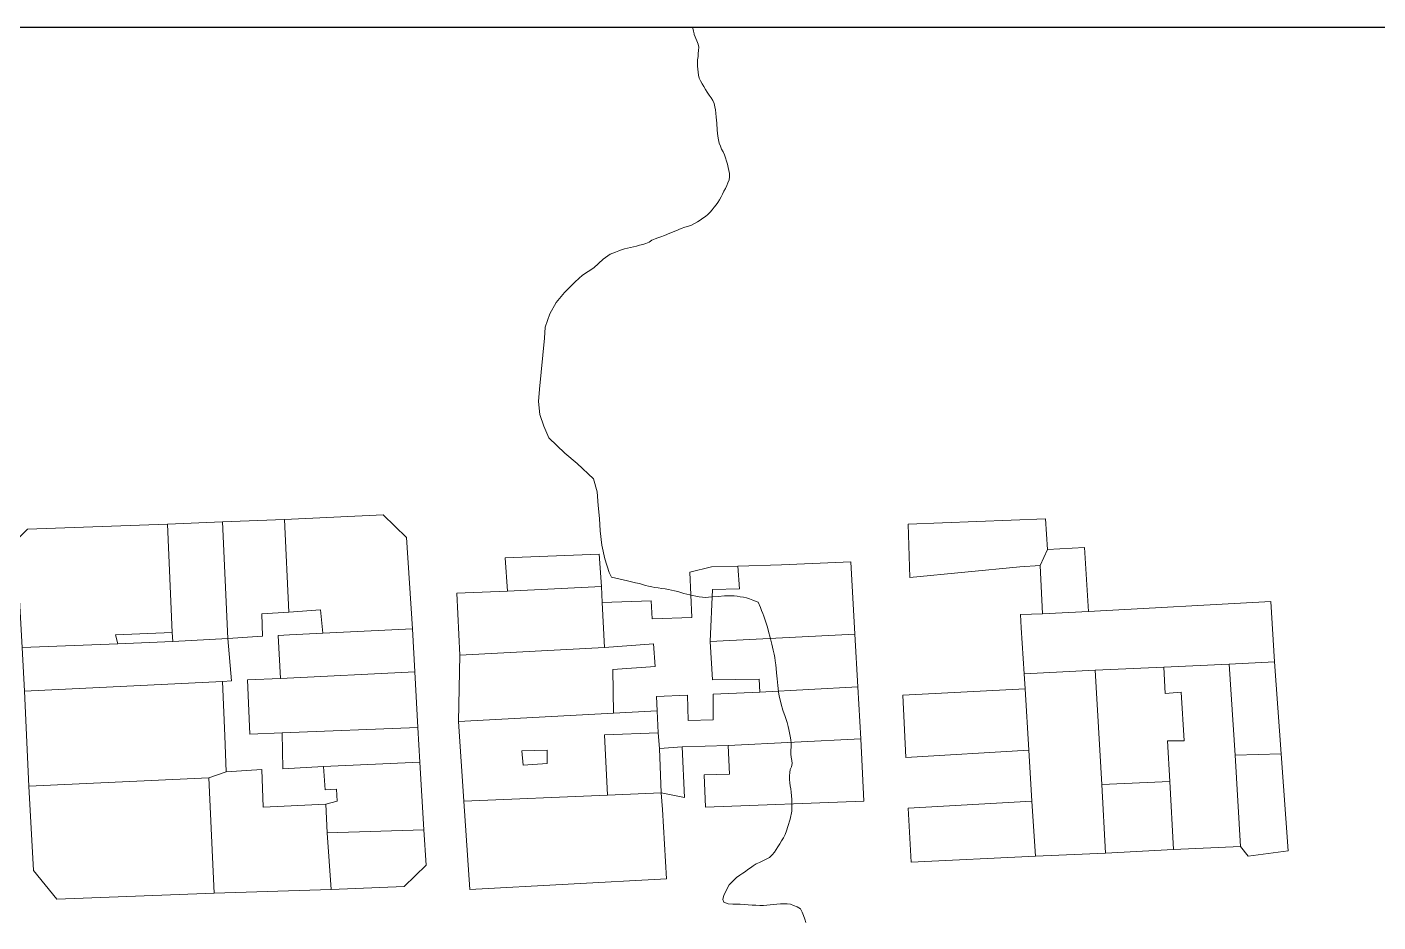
# Model space of a CAD drawing. Header units: kilometres. Extents: x 1172416 to 1173653, y 1051621 to 1052799.
# Drawn here: x 1173208.2 to 1173432.3, y 1052650.2 to 1052798.7 of the extents above; entities that cross this region are included whole.
import ezdxf

# ---------------------------------------------------------------- set-up
doc = ezdxf.new("R2010")
doc.units = ezdxf.units.KM
doc.header["$MEASUREMENT"] = 0
doc.layers.add('borde', color=1, linetype='Continuous')
doc.layers.add('terreno', color=7, linetype='Continuous')
doc.layers.add('edificios', color=44, linetype='Continuous', lineweight=5)

msp = doc.modelspace()

# ---------------------------------------------------------------- linework, layer by layer
at = {"layer": 'borde', "elevation": -10}
msp.add_lwpolyline([(1172415.94072, 1052798.73106), (1173652.93033, 1052798.73106), (1173652.93033, 1051620.96949), (1172415.94072, 1051620.96949)], close=True, dxfattribs=at)
at = {"layer": 'edificios', "elevation": 50}
for points in [[(1173251.625, 1052701.625), (1173250.875, 1052717.00001), (1173267.25, 1052717.75001), (1173271.125, 1052714.00001), (1173272.125, 1052698.875), (1173257.25, 1052698.125), (1173256.875, 1052702.00001), (1173251.625, 1052701.625)], [(1173232.25, 1052698.25001), (1173222.875, 1052697.875), (1173223.25, 1052696.375), (1173207.375, 1052695.75001), (1173206.375, 1052713.50001), (1173208.25, 1052715.375), (1173231.5, 1052716.25001), (1173232.25, 1052698.25001)], [(1173231.5, 1052716.25001), (1173240.625, 1052716.625), (1173241.5, 1052697.25001), (1173232.375, 1052696.75001), (1173232.25, 1052698.25001), (1173231.5, 1052716.25001)], [(1173240.625, 1052716.625), (1173250.875, 1052717.00001), (1173251.625, 1052701.625), (1173247.125, 1052701.375), (1173247.25, 1052697.625), (1173241.5, 1052697.25001), (1173240.625, 1052716.625)], [(1173377.5, 1052712.00001), (1173376.25, 1052709.375), (1173372.875, 1052709.125), (1173354.625, 1052707.375), (1173354.375, 1052716.25001), (1173377.125, 1052717.125), (1173377.5, 1052712.00001)], [(1173303.5, 1052705.875), (1173287.875, 1052705.125), (1173287.5, 1052710.625), (1173303.125, 1052711.25001), (1173303.5, 1052705.875)], [(1173377.5, 1052712.00001), (1173383.625, 1052712.375), (1173384.25, 1052701.75001), (1173376.625, 1052701.375), (1173376.25, 1052709.375), (1173377.5, 1052712.00001)], [(1173326.125, 1052709.25001), (1173326.375, 1052705.50001), (1173321.875, 1052705.375), (1173321.5, 1052696.75001), (1173321.875, 1052690.375), (1173329.625, 1052690.50001), (1173329.75, 1052688.375), (1173322, 1052688.00001), (1173322, 1052683.75001), (1173317.875, 1052683.625), (1173317.75, 1052687.875), (1173312.625, 1052687.625), (1173312.75, 1052685.25001), (1173305.5, 1052684.875), (1173305.375, 1052692.125), (1173312.375, 1052692.625), (1173312.125, 1052696.375), (1173304, 1052695.75001), (1173303.625, 1052703.25001), (1173311.75, 1052703.50001), (1173311.875, 1052700.50001), (1173318.5, 1052700.75001), (1173318.125, 1052708.25001), (1173321.75, 1052709.125), (1173326.125, 1052709.25001)], [(1173344.875, 1052710.00001), (1173345.5, 1052698.00001), (1173321.5, 1052696.75001), (1173321.875, 1052705.375), (1173326.375, 1052705.50001), (1173326.125, 1052709.25001), (1173333.375, 1052709.50001), (1173344.875, 1052710.00001)], [(1173303.5, 1052705.875), (1173303.625, 1052703.25001), (1173304, 1052695.75001), (1173280, 1052694.50001), (1173279.5, 1052704.75001), (1173287.875, 1052705.125), (1173303.5, 1052705.875)], [(1173414.5, 1052703.375), (1173415.125, 1052693.375), (1173407.625, 1052693.00001), (1173396.75, 1052692.50001), (1173385.375, 1052692.00001), (1173373.625, 1052691.375), (1173373.125, 1052699.00001), (1173373, 1052701.25001), (1173376.625, 1052701.375), (1173384.25, 1052701.75001), (1173414.5, 1052703.375)], [(1173257.25, 1052698.125), (1173251.75, 1052697.875), (1173249.875, 1052697.75001), (1173250.25, 1052690.625), (1173244.75, 1052690.375), (1173245.125, 1052681.375), (1173250.5, 1052681.625), (1173250.625, 1052675.625), (1173257.375, 1052676.00001), (1173257.625, 1052672.125), (1173259.5, 1052672.25001), (1173259.625, 1052670.25001), (1173257.75, 1052669.75001), (1173247.375, 1052669.25001), (1173247.125, 1052675.50001), (1173241.25, 1052675.125), (1173241, 1052681.125), (1173240.625, 1052690.125), (1173242.125, 1052690.25001), (1173241.5, 1052697.25001), (1173247.25, 1052697.625), (1173247.125, 1052701.375), (1173251.625, 1052701.625), (1173256.875, 1052702.00001), (1173257.25, 1052698.125)], [(1173232.375, 1052696.75001), (1173223.25, 1052696.375), (1173222.875, 1052697.875), (1173232.25, 1052698.25001), (1173232.375, 1052696.75001)], [(1173272.125, 1052698.875), (1173272.5, 1052691.75001), (1173250.25, 1052690.625), (1173249.875, 1052697.75001), (1173251.75, 1052697.875), (1173257.25, 1052698.125), (1173272.125, 1052698.875)], [(1173345.5, 1052698.00001), (1173346, 1052689.25001), (1173329.75, 1052688.375), (1173329.625, 1052690.50001), (1173321.875, 1052690.375), (1173321.5, 1052696.75001), (1173345.5, 1052698.00001)], [(1173241.5, 1052697.25001), (1173242.125, 1052690.25001), (1173240.625, 1052690.125), (1173207.75, 1052688.50001), (1173207.375, 1052695.75001), (1173223.25, 1052696.375), (1173232.375, 1052696.75001), (1173241.5, 1052697.25001)], [(1173304, 1052695.75001), (1173312.125, 1052696.375), (1173312.375, 1052692.625), (1173305.375, 1052692.125), (1173305.5, 1052684.875), (1173279.75, 1052683.50001), (1173280, 1052694.50001), (1173304, 1052695.75001)], [(1173415.125, 1052693.375), (1173416.25, 1052678.125), (1173408.625, 1052677.875), (1173407.625, 1052693.00001), (1173415.125, 1052693.375)], [(1173272.5, 1052691.75001), (1173273, 1052682.50001), (1173250.5, 1052681.625), (1173245.125, 1052681.375), (1173244.75, 1052690.375), (1173250.25, 1052690.625), (1173272.5, 1052691.75001)], [(1173385.375, 1052692.00001), (1173386.5, 1052673.00001), (1173387.125, 1052661.625), (1173375.5, 1052661.125), (1173374.875, 1052670.25001), (1173374.375, 1052678.75001), (1173373.75, 1052688.875), (1173373.625, 1052691.375), (1173385.375, 1052692.00001)], [(1173396.75, 1052692.50001), (1173397, 1052688.125), (1173399.625, 1052688.375), (1173400.125, 1052680.25001), (1173397.375, 1052680.25001), (1173397.75, 1052673.50001), (1173386.5, 1052673.00001), (1173385.375, 1052692.00001), (1173396.75, 1052692.50001)], [(1173407.625, 1052693.00001), (1173408.625, 1052677.875), (1173409.5, 1052662.75001), (1173398.375, 1052662.25001), (1173397.75, 1052673.50001), (1173397.375, 1052680.25001), (1173400.125, 1052680.25001), (1173399.625, 1052688.375), (1173397, 1052688.125), (1173396.75, 1052692.50001), (1173407.625, 1052693.00001)], [(1173240.625, 1052690.125), (1173241, 1052681.125), (1173241.25, 1052675.125), (1173238.375, 1052674.125), (1173208.5, 1052672.75001), (1173207.75, 1052688.50001), (1173240.625, 1052690.125)], [(1173346, 1052689.25001), (1173346.5, 1052680.625), (1173324.5, 1052679.50001), (1173316.875, 1052679.25001), (1173313.125, 1052679.00001), (1173312.875, 1052681.625), (1173312.75, 1052685.25001), (1173312.625, 1052687.625), (1173317.75, 1052687.875), (1173317.875, 1052683.625), (1173322, 1052683.75001), (1173322, 1052688.00001), (1173329.75, 1052688.375), (1173346, 1052689.25001)], [(1173374.375, 1052678.75001), (1173354, 1052677.50001), (1173353.5, 1052687.875), (1173373.75, 1052688.875), (1173374.375, 1052678.75001)], [(1173312.75, 1052685.25001), (1173312.875, 1052681.625), (1173304, 1052681.25001), (1173304.5, 1052671.25001), (1173280.625, 1052670.25001), (1173279.75, 1052683.50001), (1173305.5, 1052684.875), (1173312.75, 1052685.25001)], [(1173273, 1052682.50001), (1173273.375, 1052676.75001), (1173257.375, 1052676.00001), (1173250.625, 1052675.625), (1173250.5, 1052681.625), (1173273, 1052682.50001)], [(1173313.125, 1052679.00001), (1173313.375, 1052671.625), (1173304.5, 1052671.25001), (1173304, 1052681.25001), (1173312.875, 1052681.625), (1173313.125, 1052679.00001)], [(1173346.5, 1052680.625), (1173347, 1052670.25001), (1173320.75, 1052669.25001), (1173320.5, 1052674.625), (1173324.75, 1052674.75001), (1173324.5, 1052679.50001), (1173346.5, 1052680.625)], [(1173290.5, 1052676.25001), (1173294.5, 1052676.50001), (1173294.5, 1052678.75001), (1173290.25, 1052678.625), (1173290.5, 1052676.25001)], [(1173290.5, 1052676.25001), (1173290.25, 1052678.625), (1173294.5, 1052678.75001), (1173294.5, 1052676.50001), (1173290.5, 1052676.25001)], [(1173316.875, 1052679.25001), (1173317.25, 1052670.875), (1173313.375, 1052671.625), (1173313.125, 1052679.00001), (1173316.875, 1052679.25001)], [(1173416.25, 1052678.125), (1173417.375, 1052662.00001), (1173410.75, 1052661.125), (1173409.5, 1052662.75001), (1173408.625, 1052677.875), (1173416.25, 1052678.125)], [(1173241.25, 1052675.125), (1173247.125, 1052675.50001), (1173247.375, 1052669.25001), (1173257.75, 1052669.75001), (1173258, 1052665.00001), (1173258.625, 1052655.625), (1173239.25, 1052655.00001), (1173238.375, 1052674.125), (1173241.25, 1052675.125)], [(1173273.375, 1052676.75001), (1173274, 1052665.50001), (1173258, 1052665.00001), (1173257.75, 1052669.75001), (1173259.625, 1052670.25001), (1173259.5, 1052672.25001), (1173257.625, 1052672.125), (1173257.375, 1052676.00001), (1173273.375, 1052676.75001)], [(1173238.375, 1052674.125), (1173239.25, 1052655.00001), (1173213.125, 1052654.00001), (1173209.25, 1052658.75001), (1173208.5, 1052672.75001), (1173238.375, 1052674.125)], [(1173397.75, 1052673.50001), (1173398.375, 1052662.25001), (1173387.125, 1052661.625), (1173386.5, 1052673.00001), (1173397.75, 1052673.50001)], [(1173313.375, 1052671.625), (1173313.625, 1052668.875), (1173314.25, 1052657.375), (1173281.625, 1052655.625), (1173280.625, 1052670.25001), (1173304.5, 1052671.25001), (1173313.375, 1052671.625)], [(1173375.5, 1052661.125), (1173354.875, 1052660.125), (1173354.375, 1052669.125), (1173374.875, 1052670.25001), (1173375.5, 1052661.125)], [(1173274, 1052665.50001), (1173274.375, 1052659.625), (1173270.75, 1052656.125), (1173258.625, 1052655.625), (1173258, 1052665.00001), (1173274, 1052665.50001)]]:
    msp.add_lwpolyline(points, dxfattribs=at)
at = {"layer": 'terreno', "lineweight": 0, "ltscale": 2090, "elevation": 10}
msp.add_lwpolyline([(1173318.59734, 1052798.73106), (1173318.63835, 1052798.5469), (1173318.75643, 1052798.02573), (1173318.8488, 1052797.5878), (1173318.86926, 1052797.4884), (1173318.87437, 1052797.46275), (1173319.27977, 1052796.43031), (1173319.50418, 1052795.85856), (1173319.63881, 1052795.36747), (1173319.57421, 1052794.84698), (1173319.53074, 1052794.33524), (1173319.49733, 1052793.81222), (1173319.44111, 1052793.28426), (1173319.41437, 1052792.76126), (1173319.40687, 1052792.25569), (1173319.44203, 1052791.75416), (1173319.50718, 1052791.25292), (1173319.58452, 1052790.75207), (1173319.70912, 1052790.26263), (1173319.92132, 1052789.79057), (1173320.17159, 1052789.30469), (1173320.44793, 1052788.83761), (1173320.73679, 1052788.37208), (1173321.0378, 1052787.90395), (1173321.3576, 1052787.44774), (1173321.65581, 1052786.97675), (1173321.93348, 1052786.51117), (1173322.16591, 1052786.02605), (1173322.29967, 1052785.50464), (1173322.40236, 1052784.9629), (1173322.46573, 1052784.41599), (1173322.53121, 1052783.77308), (1173322.6196, 1052782.75392), (1173322.67327, 1052781.6376), (1173322.78016, 1052780.62153), (1173322.87441, 1052779.99292), (1173323.02166, 1052779.4734), (1173323.20551, 1052778.96588), (1173323.40963, 1052778.47813), (1173323.66577, 1052778.01912), (1173323.86588, 1052777.52935), (1173324.04897, 1052777.00966), (1173324.21177, 1052776.4797), (1173324.36709, 1052775.94456), (1173324.51351, 1052775.4257), (1173324.63491, 1052774.90907), (1173324.71113, 1052774.39571), (1173324.7478, 1052773.89251), (1173324.65747, 1052773.38289), (1173324.46825, 1052772.89199), (1173324.25812, 1052772.41115), (1173324.03919, 1052771.95893), (1173323.80965, 1052771.49834), (1173323.5702, 1052771.01686), (1173323.32809, 1052770.53304), (1173323.0726, 1052770.06066), (1173322.81312, 1052769.61927), (1173322.51031, 1052769.215), (1173322.19265, 1052768.81283), (1173321.86253, 1052768.39994), (1173321.51317, 1052768.00413), (1173321.12367, 1052767.64096), (1173320.72307, 1052767.29826), (1173320.30043, 1052766.99645), (1173319.86027, 1052766.70272), (1173319.40447, 1052766.39826), (1173318.94064, 1052766.10359), (1173318.43619, 1052765.8684), (1173317.89446, 1052765.65954), (1173317.32811, 1052765.50925), (1173316.70514, 1052765.28018), (1173315.79412, 1052764.9096), (1173314.81531, 1052764.49321), (1173313.9136, 1052764.1305), (1173313.34724, 1052763.91286), (1173312.85916, 1052763.74409), (1173312.36997, 1052763.55964), (1173311.86498, 1052763.33613), (1173311.38182, 1052763.04153), (1173310.86342, 1052762.83079), (1173310.33619, 1052762.65617), (1173309.80233, 1052762.51218), (1173309.27305, 1052762.38072), (1173308.77324, 1052762.2644), (1173308.27731, 1052762.16759), (1173307.78904, 1052762.03899), (1173307.30534, 1052761.89791), (1173306.82685, 1052761.74301), (1173306.35193, 1052761.57497), (1173305.83467, 1052761.38898), (1173304.91805, 1052761.05962), (1173303.79091, 1052760.21135), (1173302.23639, 1052758.78905), (1173300.33005, 1052757.53613), (1173299.11992, 1052756.46946), (1173297.33803, 1052754.69308), (1173295.96158, 1052753.0406), (1173294.90446, 1052751.10957), (1173294.15449, 1052748.93094), (1173294.00587, 1052747.12014), (1173293.19505, 1052738.6508), (1173293.0495, 1052736.60699), (1173293.2565, 1052734.45181), (1173293.92668, 1052732.47877), (1173294.7706, 1052730.56555), (1173297.3915, 1052728.03452), (1173299.4406, 1052726.3169), (1173302.17074, 1052723.73736), (1173302.77475, 1052721.58202), (1173302.92429, 1052719.30955), (1173303.13128, 1052717.15437), (1173303.27674, 1052715.1149), (1173303.54482, 1052712.72698), (1173304.04436, 1052710.45914), (1173304.77689, 1052708.19539), (1173305.1665, 1052707.42214), (1173307.79454, 1052706.81977), (1173309.13682, 1052706.51195), (1173309.78993, 1052706.35447), (1173310.29413, 1052706.20747), (1173310.80294, 1052706.07614), (1173311.31306, 1052705.95266), (1173311.8251, 1052705.84119), (1173312.34959, 1052705.74362), (1173312.91091, 1052705.64788), (1173313.48316, 1052705.56652), (1173314.04662, 1052705.47546), (1173314.57957, 1052705.38559), (1173315.1042, 1052705.29218), (1173315.62493, 1052705.17958), (1173316.13873, 1052705.05062), (1173316.64071, 1052704.88276), (1173317.14572, 1052704.7426), (1173317.6375, 1052704.61854), (1173318.1264, 1052704.50313), (1173318.6243, 1052704.38876), (1173319.14989, 1052704.26567), (1173319.68365, 1052704.14698), (1173320.21992, 1052704.09696), (1173320.73837, 1052704.07919), (1173321.2526, 1052704.11042), (1173321.85731, 1052704.14338), (1173322.82759, 1052704.20538), (1173323.88902, 1052704.31047), (1173324.86057, 1052704.34796), (1173325.47365, 1052704.34147), (1173325.9957, 1052704.26521), (1173326.51764, 1052704.1788), (1173327.0402, 1052704.10004), (1173327.56211, 1052704.02012), (1173328.05461, 1052703.84823), (1173328.57579, 1052703.63712), (1173329.49641, 1052703.26453), (1173329.85117, 1052702.38504), (1173330.05333, 1052701.88685), (1173330.23767, 1052701.42051), (1173330.41536, 1052700.95063), (1173330.59503, 1052700.44551), (1173330.80948, 1052699.81438), (1173331.00401, 1052699.14398), (1173331.2067, 1052698.40395), (1173331.47655, 1052697.39881), (1173331.7437, 1052696.32397), (1173331.97133, 1052695.32845), (1173332.11636, 1052694.67508), (1173332.23067, 1052694.10624), (1173332.31571, 1052693.52426), (1173332.39489, 1052692.90992), (1173332.46479, 1052692.28671), (1173332.54222, 1052691.58251), (1173332.64799, 1052690.55276), (1173332.74182, 1052689.44012), (1173332.85544, 1052688.40774), (1173332.95526, 1052687.69266), (1173333.10535, 1052687.06597), (1173333.29859, 1052686.36616), (1173333.59746, 1052685.35763), (1173333.96611, 1052684.28694), (1173334.26205, 1052683.29557), (1173334.43292, 1052682.67566), (1173334.56272, 1052682.14722), (1173334.6834, 1052681.60608), (1173334.80055, 1052681.03492), (1173334.88409, 1052680.45326), (1173334.93531, 1052679.86596), (1173334.95891, 1052679.2687), (1173334.91153, 1052678.66744), (1173334.90925, 1052678.07905), (1173334.94927, 1052677.53654), (1173335.06539, 1052677.0077), (1173335.09182, 1052676.48412), (1173335.0313, 1052675.98431), (1173334.79366, 1052675.506), (1173334.715, 1052674.99995), (1173334.69139, 1052674.4468), (1173334.69153, 1052673.87843), (1173334.74059, 1052673.32378), (1173334.80285, 1052672.80336), (1173334.87939, 1052672.29202), (1173334.94334, 1052671.76361), (1173335.00693, 1052671.17003), (1173335.05525, 1052670.55755), (1173335.07516, 1052669.82392), (1173335.03864, 1052668.60533), (1173334.76126, 1052667.27862), (1173334.41181, 1052666.07376), (1173334.18474, 1052665.33132), (1173333.96102, 1052664.72825), (1173333.65976, 1052664.16632), (1173333.35861, 1052663.65588), (1173333.049, 1052663.17091), (1173332.73821, 1052662.69027), (1173332.44883, 1052662.22741), (1173332.17077, 1052661.76926), (1173331.80571, 1052661.3417), (1173331.35263, 1052660.92191), (1173330.78908, 1052660.63812), (1173330.2347, 1052660.34986), (1173329.69479, 1052660.07234), (1173329.14019, 1052659.83326), (1173328.63991, 1052659.52608), (1173328.19946, 1052659.22185), (1173327.78088, 1052658.9094), (1173327.35444, 1052658.60107), (1173326.90903, 1052658.28865), (1173326.4519, 1052657.98368), (1173325.86325, 1052657.57526), (1173324.67194, 1052656.36666), (1173323.80834, 1052654.67329), (1173323.64346, 1052653.93673), (1173323.78209, 1052653.49917), (1173324.50312, 1052653.22999), (1173325.25867, 1052653.159), (1173325.86089, 1052653.19028), (1173326.47222, 1052653.16628), (1173327.13032, 1052653.11783), (1173327.79994, 1052653.06526), (1173328.46402, 1052653.01983), (1173329.10461, 1052652.97513), (1173329.74019, 1052652.93223), (1173330.35919, 1052652.9416), (1173330.91608, 1052652.97518), (1173331.45642, 1052653.05051), (1173332.00437, 1052653.1084), (1173332.57917, 1052653.1594), (1173333.16218, 1052653.2021), (1173333.73772, 1052653.23843), (1173334.28469, 1052653.24846), (1173334.81903, 1052653.1486), (1173335.36343, 1052652.96427), (1173335.95088, 1052652.72981), (1173336.4899, 1052652.37212), (1173336.79139, 1052651.83898), (1173337.02308, 1052651.26317), (1173337.21045, 1052650.68233), (1173337.38979, 1052650.1093)], dxfattribs=at)

doc.saveas('drawing.dxf')
